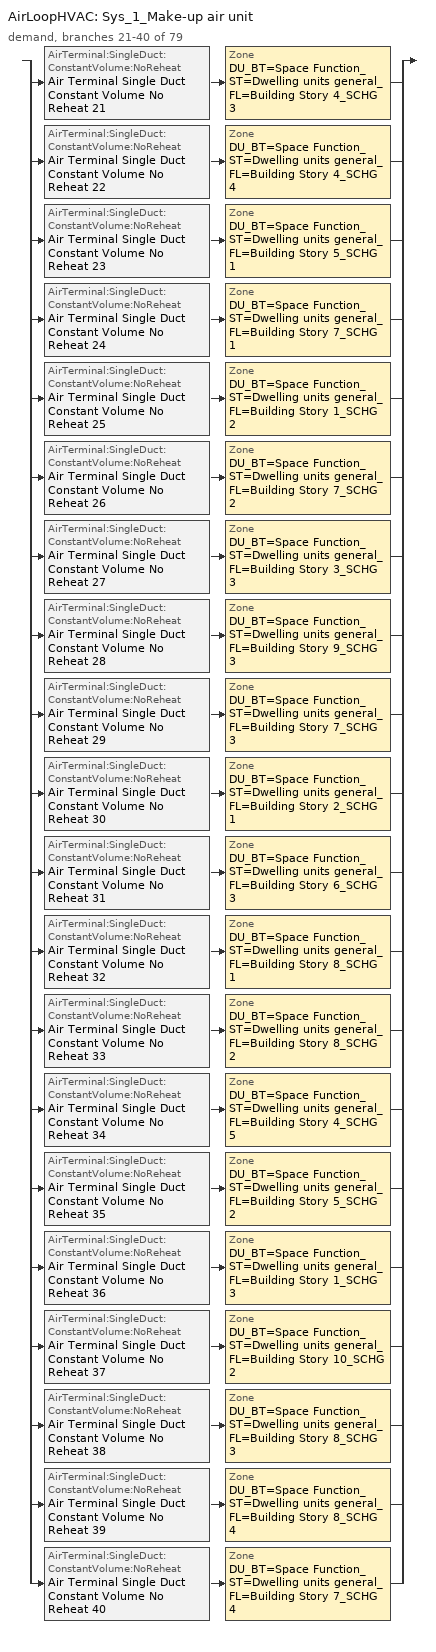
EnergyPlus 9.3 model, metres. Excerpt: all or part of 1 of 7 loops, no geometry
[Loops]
AirLoopHVAC 'Sys_1_Make-up air unit'
 demand, branches 21-40 of 79: split
  | AirTerminal:SingleDuct:ConstantVolume:NoReheat 'Air Terminal Single Duct Constant Volume No Reheat 21' > Zone 'DU_BT=Space Function_ST=Dwelling units general_FL=Building Story 4_SCHG 3'
  | AirTerminal:SingleDuct:ConstantVolume:NoReheat 'Air Terminal Single Duct Constant Volume No Reheat 22' > Zone 'DU_BT=Space Function_ST=Dwelling units general_FL=Building Story 4_SCHG 4'
  | AirTerminal:SingleDuct:ConstantVolume:NoReheat 'Air Terminal Single Duct Constant Volume No Reheat 23' > Zone 'DU_BT=Space Function_ST=Dwelling units general_FL=Building Story 5_SCHG 1'
  | AirTerminal:SingleDuct:ConstantVolume:NoReheat 'Air Terminal Single Duct Constant Volume No Reheat 24' > Zone 'DU_BT=Space Function_ST=Dwelling units general_FL=Building Story 7_SCHG 1'
  | AirTerminal:SingleDuct:ConstantVolume:NoReheat 'Air Terminal Single Duct Constant Volume No Reheat 25' > Zone 'DU_BT=Space Function_ST=Dwelling units general_FL=Building Story 1_SCHG 2'
  | AirTerminal:SingleDuct:ConstantVolume:NoReheat 'Air Terminal Single Duct Constant Volume No Reheat 26' > Zone 'DU_BT=Space Function_ST=Dwelling units general_FL=Building Story 7_SCHG 2'
  | AirTerminal:SingleDuct:ConstantVolume:NoReheat 'Air Terminal Single Duct Constant Volume No Reheat 27' > Zone 'DU_BT=Space Function_ST=Dwelling units general_FL=Building Story 3_SCHG 3'
  | AirTerminal:SingleDuct:ConstantVolume:NoReheat 'Air Terminal Single Duct Constant Volume No Reheat 28' > Zone 'DU_BT=Space Function_ST=Dwelling units general_FL=Building Story 9_SCHG 3'
  | AirTerminal:SingleDuct:ConstantVolume:NoReheat 'Air Terminal Single Duct Constant Volume No Reheat 29' > Zone 'DU_BT=Space Function_ST=Dwelling units general_FL=Building Story 7_SCHG 3'
  | AirTerminal:SingleDuct:ConstantVolume:NoReheat 'Air Terminal Single Duct Constant Volume No Reheat 30' > Zone 'DU_BT=Space Function_ST=Dwelling units general_FL=Building Story 2_SCHG 1'
  | AirTerminal:SingleDuct:ConstantVolume:NoReheat 'Air Terminal Single Duct Constant Volume No Reheat 31' > Zone 'DU_BT=Space Function_ST=Dwelling units general_FL=Building Story 6_SCHG 3'
  | AirTerminal:SingleDuct:ConstantVolume:NoReheat 'Air Terminal Single Duct Constant Volume No Reheat 32' > Zone 'DU_BT=Space Function_ST=Dwelling units general_FL=Building Story 8_SCHG 1'
  | AirTerminal:SingleDuct:ConstantVolume:NoReheat 'Air Terminal Single Duct Constant Volume No Reheat 33' > Zone 'DU_BT=Space Function_ST=Dwelling units general_FL=Building Story 8_SCHG 2'
  | AirTerminal:SingleDuct:ConstantVolume:NoReheat 'Air Terminal Single Duct Constant Volume No Reheat 34' > Zone 'DU_BT=Space Function_ST=Dwelling units general_FL=Building Story 4_SCHG 5'
  | AirTerminal:SingleDuct:ConstantVolume:NoReheat 'Air Terminal Single Duct Constant Volume No Reheat 35' > Zone 'DU_BT=Space Function_ST=Dwelling units general_FL=Building Story 5_SCHG 2'
  | AirTerminal:SingleDuct:ConstantVolume:NoReheat 'Air Terminal Single Duct Constant Volume No Reheat 36' > Zone 'DU_BT=Space Function_ST=Dwelling units general_FL=Building Story 1_SCHG 3'
  | AirTerminal:SingleDuct:ConstantVolume:NoReheat 'Air Terminal Single Duct Constant Volume No Reheat 37' > Zone 'DU_BT=Space Function_ST=Dwelling units general_FL=Building Story 10_SCHG 2'
  | AirTerminal:SingleDuct:ConstantVolume:NoReheat 'Air Terminal Single Duct Constant Volume No Reheat 38' > Zone 'DU_BT=Space Function_ST=Dwelling units general_FL=Building Story 8_SCHG 3'
  | AirTerminal:SingleDuct:ConstantVolume:NoReheat 'Air Terminal Single Duct Constant Volume No Reheat 39' > Zone 'DU_BT=Space Function_ST=Dwelling units general_FL=Building Story 8_SCHG 4'
  | AirTerminal:SingleDuct:ConstantVolume:NoReheat 'Air Terminal Single Duct Constant Volume No Reheat 40' > Zone 'DU_BT=Space Function_ST=Dwelling units general_FL=Building Story 7_SCHG 4'
[ZoneControl:Thermostat]
Name | Zone or ZoneList | Control Type Schedule | Control 1
DU_BT=Space Function_ST=Dwelling units general_FL=Building Story 10_SCHG 2 Thermostat | DU_BT=Space Function_ST=Dwelling units general_FL=Building Story 10_SCHG 2 | DU_BT=Space Function_ST=Dwelling units general_FL=Building Story 10_SCHG 2 Thermostat Schedule | Space Function Dwelling units general Thermostat 195
DU_BT=Space Function_ST=Dwelling units general_FL=Building Story 1_SCHG 2 Thermostat | DU_BT=Space Function_ST=Dwelling units general_FL=Building Story 1_SCHG 2 | DU_BT=Space Function_ST=Dwelling units general_FL=Building Story 1_SCHG 2 Thermostat Schedule | Space Function Dwelling units general Thermostat 183
DU_BT=Space Function_ST=Dwelling units general_FL=Building Story 1_SCHG 3 Thermostat | DU_BT=Space Function_ST=Dwelling units general_FL=Building Story 1_SCHG 3 | DU_BT=Space Function_ST=Dwelling units general_FL=Building Story 1_SCHG 3 Thermostat Schedule | Space Function Dwelling units general Thermostat 194
DU_BT=Space Function_ST=Dwelling units general_FL=Building Story 2_SCHG 1 Thermostat | DU_BT=Space Function_ST=Dwelling units general_FL=Building Story 2_SCHG 1 | DU_BT=Space Function_ST=Dwelling units general_FL=Building Story 2_SCHG 1 Thermostat Schedule | Space Function Dwelling units general Thermostat 188
DU_BT=Space Function_ST=Dwelling units general_FL=Building Story 3_SCHG 3 Thermostat | DU_BT=Space Function_ST=Dwelling units general_FL=Building Story 3_SCHG 3 | DU_BT=Space Function_ST=Dwelling units general_FL=Building Story 3_SCHG 3 Thermostat Schedule | Space Function Dwelling units general Thermostat 185
DU_BT=Space Function_ST=Dwelling units general_FL=Building Story 4_SCHG 3 Thermostat | DU_BT=Space Function_ST=Dwelling units general_FL=Building Story 4_SCHG 3 | DU_BT=Space Function_ST=Dwelling units general_FL=Building Story 4_SCHG 3 Thermostat Schedule | Space Function Dwelling units general Thermostat 179
DU_BT=Space Function_ST=Dwelling units general_FL=Building Story 4_SCHG 4 Thermostat | DU_BT=Space Function_ST=Dwelling units general_FL=Building Story 4_SCHG 4 | DU_BT=Space Function_ST=Dwelling units general_FL=Building Story 4_SCHG 4 Thermostat Schedule | Space Function Dwelling units general Thermostat 180
DU_BT=Space Function_ST=Dwelling units general_FL=Building Story 4_SCHG 5 Thermostat | DU_BT=Space Function_ST=Dwelling units general_FL=Building Story 4_SCHG 5 | DU_BT=Space Function_ST=Dwelling units general_FL=Building Story 4_SCHG 5 Thermostat Schedule | Space Function Dwelling units general Thermostat 192
DU_BT=Space Function_ST=Dwelling units general_FL=Building Story 5_SCHG 1 Thermostat | DU_BT=Space Function_ST=Dwelling units general_FL=Building Story 5_SCHG 1 | DU_BT=Space Function_ST=Dwelling units general_FL=Building Story 5_SCHG 1 Thermostat Schedule | Space Function Dwelling units general Thermostat 181
DU_BT=Space Function_ST=Dwelling units general_FL=Building Story 5_SCHG 2 Thermostat | DU_BT=Space Function_ST=Dwelling units general_FL=Building Story 5_SCHG 2 | DU_BT=Space Function_ST=Dwelling units general_FL=Building Story 5_SCHG 2 Thermostat Schedule | Space Function Dwelling units general Thermostat 193
DU_BT=Space Function_ST=Dwelling units general_FL=Building Story 6_SCHG 3 Thermostat | DU_BT=Space Function_ST=Dwelling units general_FL=Building Story 6_SCHG 3 | DU_BT=Space Function_ST=Dwelling units general_FL=Building Story 6_SCHG 3 Thermostat Schedule | Space Function Dwelling units general Thermostat 189
DU_BT=Space Function_ST=Dwelling units general_FL=Building Story 7_SCHG 1 Thermostat | DU_BT=Space Function_ST=Dwelling units general_FL=Building Story 7_SCHG 1 | DU_BT=Space Function_ST=Dwelling units general_FL=Building Story 7_SCHG 1 Thermostat Schedule | Space Function Dwelling units general Thermostat 182
DU_BT=Space Function_ST=Dwelling units general_FL=Building Story 7_SCHG 2 Thermostat | DU_BT=Space Function_ST=Dwelling units general_FL=Building Story 7_SCHG 2 | DU_BT=Space Function_ST=Dwelling units general_FL=Building Story 7_SCHG 2 Thermostat Schedule | Space Function Dwelling units general Thermostat 184
DU_BT=Space Function_ST=Dwelling units general_FL=Building Story 7_SCHG 3 Thermostat | DU_BT=Space Function_ST=Dwelling units general_FL=Building Story 7_SCHG 3 | DU_BT=Space Function_ST=Dwelling units general_FL=Building Story 7_SCHG 3 Thermostat Schedule | Space Function Dwelling units general Thermostat 187
DU_BT=Space Function_ST=Dwelling units general_FL=Building Story 7_SCHG 4 Thermostat | DU_BT=Space Function_ST=Dwelling units general_FL=Building Story 7_SCHG 4 | DU_BT=Space Function_ST=Dwelling units general_FL=Building Story 7_SCHG 4 Thermostat Schedule | Space Function Dwelling units general Thermostat 198
DU_BT=Space Function_ST=Dwelling units general_FL=Building Story 8_SCHG 1 Thermostat | DU_BT=Space Function_ST=Dwelling units general_FL=Building Story 8_SCHG 1 | DU_BT=Space Function_ST=Dwelling units general_FL=Building Story 8_SCHG 1 Thermostat Schedule | Space Function Dwelling units general Thermostat 190
DU_BT=Space Function_ST=Dwelling units general_FL=Building Story 8_SCHG 2 Thermostat | DU_BT=Space Function_ST=Dwelling units general_FL=Building Story 8_SCHG 2 | DU_BT=Space Function_ST=Dwelling units general_FL=Building Story 8_SCHG 2 Thermostat Schedule | Space Function Dwelling units general Thermostat 191
DU_BT=Space Function_ST=Dwelling units general_FL=Building Story 8_SCHG 3 Thermostat | DU_BT=Space Function_ST=Dwelling units general_FL=Building Story 8_SCHG 3 | DU_BT=Space Function_ST=Dwelling units general_FL=Building Story 8_SCHG 3 Thermostat Schedule | Space Function Dwelling units general Thermostat 196
DU_BT=Space Function_ST=Dwelling units general_FL=Building Story 8_SCHG 4 Thermostat | DU_BT=Space Function_ST=Dwelling units general_FL=Building Story 8_SCHG 4 | DU_BT=Space Function_ST=Dwelling units general_FL=Building Story 8_SCHG 4 Thermostat Schedule | Space Function Dwelling units general Thermostat 197
DU_BT=Space Function_ST=Dwelling units general_FL=Building Story 9_SCHG 3 Thermostat | DU_BT=Space Function_ST=Dwelling units general_FL=Building Story 9_SCHG 3 | DU_BT=Space Function_ST=Dwelling units general_FL=Building Story 9_SCHG 3 Thermostat Schedule | Space Function Dwelling units general Thermostat 186
[ThermostatSetpoint:DualSetpoint] Heating Setpoint Temperature Schedule=NECB-G-Thermostat Setpoint-Heating; Cooling Setpoint Temperature Schedule=NECB-G-Thermostat Setpoint-Cooling
Space Function Dwelling units general Thermostat 195; Space Function Dwelling units general Thermostat 183; Space Function Dwelling units general Thermostat 194; Space Function Dwelling units general Thermostat 188; Space Function Dwelling units general Thermostat 185; Space Function Dwelling units general Thermostat 179; Space Function Dwelling units general Thermostat 180; Space Function Dwelling units general Thermostat 192; Space Function Dwelling units general Thermostat 181; Space Function Dwelling units general Thermostat 193; Space Function Dwelling units general Thermostat 189; Space Function Dwelling units general Thermostat 182; Space Function Dwelling units general Thermostat 184; Space Function Dwelling units general Thermostat 187; Space Function Dwelling units general Thermostat 198; Space Function Dwelling units general Thermostat 190; Space Function Dwelling units general Thermostat 191; Space Function Dwelling units general Thermostat 196; Space Function Dwelling units general Thermostat 197; Space Function Dwelling units general Thermostat 186
[Zone equipment]
DU_BT=Space Function_ST=Dwelling units general_FL=Building Story 10_SCHG 2: DU_BT=Space Function_ST=Dwelling units general_FL=Building Story 10_SCHG 2 PTAC, Zone HVAC Baseboard Convective Water 37, Air Terminal Single Duct Constant Volume No Reheat 37
DU_BT=Space Function_ST=Dwelling units general_FL=Building Story 1_SCHG 2: DU_BT=Space Function_ST=Dwelling units general_FL=Building Story 1_SCHG 2 PTAC, Zone HVAC Baseboard Convective Water 25, Air Terminal Single Duct Constant Volume No Reheat 25
DU_BT=Space Function_ST=Dwelling units general_FL=Building Story 1_SCHG 3: DU_BT=Space Function_ST=Dwelling units general_FL=Building Story 1_SCHG 3 PTAC, Zone HVAC Baseboard Convective Water 36, Air Terminal Single Duct Constant Volume No Reheat 36
DU_BT=Space Function_ST=Dwelling units general_FL=Building Story 2_SCHG 1: DU_BT=Space Function_ST=Dwelling units general_FL=Building Story 2_SCHG 1 PTAC, Zone HVAC Baseboard Convective Water 30, Air Terminal Single Duct Constant Volume No Reheat 30
DU_BT=Space Function_ST=Dwelling units general_FL=Building Story 3_SCHG 3: DU_BT=Space Function_ST=Dwelling units general_FL=Building Story 3_SCHG 3 PTAC, Zone HVAC Baseboard Convective Water 27, Air Terminal Single Duct Constant Volume No Reheat 27
DU_BT=Space Function_ST=Dwelling units general_FL=Building Story 4_SCHG 3: DU_BT=Space Function_ST=Dwelling units general_FL=Building Story 4_SCHG 3 PTAC, Zone HVAC Baseboard Convective Water 21, Air Terminal Single Duct Constant Volume No Reheat 21
DU_BT=Space Function_ST=Dwelling units general_FL=Building Story 4_SCHG 4: DU_BT=Space Function_ST=Dwelling units general_FL=Building Story 4_SCHG 4 PTAC, Zone HVAC Baseboard Convective Water 22, Air Terminal Single Duct Constant Volume No Reheat 22
DU_BT=Space Function_ST=Dwelling units general_FL=Building Story 4_SCHG 5: DU_BT=Space Function_ST=Dwelling units general_FL=Building Story 4_SCHG 5 PTAC, Zone HVAC Baseboard Convective Water 34, Air Terminal Single Duct Constant Volume No Reheat 34
DU_BT=Space Function_ST=Dwelling units general_FL=Building Story 5_SCHG 1: DU_BT=Space Function_ST=Dwelling units general_FL=Building Story 5_SCHG 1 PTAC, Zone HVAC Baseboard Convective Water 23, Air Terminal Single Duct Constant Volume No Reheat 23
DU_BT=Space Function_ST=Dwelling units general_FL=Building Story 5_SCHG 2: DU_BT=Space Function_ST=Dwelling units general_FL=Building Story 5_SCHG 2 PTAC, Zone HVAC Baseboard Convective Water 35, Air Terminal Single Duct Constant Volume No Reheat 35
DU_BT=Space Function_ST=Dwelling units general_FL=Building Story 6_SCHG 3: DU_BT=Space Function_ST=Dwelling units general_FL=Building Story 6_SCHG 3 PTAC, Zone HVAC Baseboard Convective Water 31, Air Terminal Single Duct Constant Volume No Reheat 31
DU_BT=Space Function_ST=Dwelling units general_FL=Building Story 7_SCHG 1: DU_BT=Space Function_ST=Dwelling units general_FL=Building Story 7_SCHG 1 PTAC, Zone HVAC Baseboard Convective Water 24, Air Terminal Single Duct Constant Volume No Reheat 24
DU_BT=Space Function_ST=Dwelling units general_FL=Building Story 7_SCHG 2: DU_BT=Space Function_ST=Dwelling units general_FL=Building Story 7_SCHG 2 PTAC, Zone HVAC Baseboard Convective Water 26, Air Terminal Single Duct Constant Volume No Reheat 26
DU_BT=Space Function_ST=Dwelling units general_FL=Building Story 7_SCHG 3: DU_BT=Space Function_ST=Dwelling units general_FL=Building Story 7_SCHG 3 PTAC, Zone HVAC Baseboard Convective Water 29, Air Terminal Single Duct Constant Volume No Reheat 29
DU_BT=Space Function_ST=Dwelling units general_FL=Building Story 7_SCHG 4: DU_BT=Space Function_ST=Dwelling units general_FL=Building Story 7_SCHG 4 PTAC, Zone HVAC Baseboard Convective Water 40, Air Terminal Single Duct Constant Volume No Reheat 40
DU_BT=Space Function_ST=Dwelling units general_FL=Building Story 8_SCHG 1: DU_BT=Space Function_ST=Dwelling units general_FL=Building Story 8_SCHG 1 PTAC, Zone HVAC Baseboard Convective Water 32, Air Terminal Single Duct Constant Volume No Reheat 32
DU_BT=Space Function_ST=Dwelling units general_FL=Building Story 8_SCHG 2: DU_BT=Space Function_ST=Dwelling units general_FL=Building Story 8_SCHG 2 PTAC, Zone HVAC Baseboard Convective Water 33, Air Terminal Single Duct Constant Volume No Reheat 33
DU_BT=Space Function_ST=Dwelling units general_FL=Building Story 8_SCHG 3: DU_BT=Space Function_ST=Dwelling units general_FL=Building Story 8_SCHG 3 PTAC, Zone HVAC Baseboard Convective Water 38, Air Terminal Single Duct Constant Volume No Reheat 38
DU_BT=Space Function_ST=Dwelling units general_FL=Building Story 8_SCHG 4: DU_BT=Space Function_ST=Dwelling units general_FL=Building Story 8_SCHG 4 PTAC, Zone HVAC Baseboard Convective Water 39, Air Terminal Single Duct Constant Volume No Reheat 39
DU_BT=Space Function_ST=Dwelling units general_FL=Building Story 9_SCHG 3: DU_BT=Space Function_ST=Dwelling units general_FL=Building Story 9_SCHG 3 PTAC, Zone HVAC Baseboard Convective Water 28, Air Terminal Single Duct Constant Volume No Reheat 28
[Sizing:Zone] Zone Cooling Design Supply Air Temperature Input Method=SupplyAirTemperature; Zone Cooling Design Supply Air Temperature {C}=13; Zone Cooling Design Supply Air Temperature Difference {deltaC}=11.11; Zone Heating Design Supply Air Temperature Input Method=SupplyAirTemperature; Zone Heating Design Supply Air Temperature {C}=43; Zone Heating Design Supply Air Temperature Difference {deltaC}=11.11; Zone Cooling Design Supply Air Humidity Ratio {kgWater/kgDryAir}=0.0085; Zone Heating Design Supply Air Humidity Ratio {kgWater/kgDryAir}=0.008; Design Specification Outdoor Air Object=Space Function Dwelling units general Ventilation; Zone Heating Sizing Factor=1.3; Zone Cooling Sizing Factor=1.1; Cooling Design Air Flow Method=DesignDay; Cooling Design Air Flow Rate {m3/s}=0; Cooling Minimum Air Flow per Zone Floor Area {m3/s-m2}=0.000762; Cooling Minimum Air Flow {m3/s}=0; Cooling Minimum Air Flow Fraction=0; Heating Design Air Flow Method=DesignDay; Heating Design Air Flow Rate {m3/s}=0; Heating Maximum Air Flow per Zone Floor Area {m3/s-m2}=0.002032; Heating Maximum Air Flow {m3/s}=0.141576; Heating Maximum Air Flow Fraction=0.3; Account for Dedicated Outdoor Air System=No
DU_BT=Space Function_ST=Dwelling units general_FL=Building Story 10_SCHG 2; DU_BT=Space Function_ST=Dwelling units general_FL=Building Story 1_SCHG 2; DU_BT=Space Function_ST=Dwelling units general_FL=Building Story 1_SCHG 3; DU_BT=Space Function_ST=Dwelling units general_FL=Building Story 2_SCHG 1; DU_BT=Space Function_ST=Dwelling units general_FL=Building Story 3_SCHG 3; DU_BT=Space Function_ST=Dwelling units general_FL=Building Story 4_SCHG 3; DU_BT=Space Function_ST=Dwelling units general_FL=Building Story 4_SCHG 4; DU_BT=Space Function_ST=Dwelling units general_FL=Building Story 4_SCHG 5; DU_BT=Space Function_ST=Dwelling units general_FL=Building Story 5_SCHG 1; DU_BT=Space Function_ST=Dwelling units general_FL=Building Story 5_SCHG 2; DU_BT=Space Function_ST=Dwelling units general_FL=Building Story 6_SCHG 3; DU_BT=Space Function_ST=Dwelling units general_FL=Building Story 7_SCHG 1; DU_BT=Space Function_ST=Dwelling units general_FL=Building Story 7_SCHG 2; DU_BT=Space Function_ST=Dwelling units general_FL=Building Story 7_SCHG 3; DU_BT=Space Function_ST=Dwelling units general_FL=Building Story 7_SCHG 4; DU_BT=Space Function_ST=Dwelling units general_FL=Building Story 8_SCHG 1; DU_BT=Space Function_ST=Dwelling units general_FL=Building Story 8_SCHG 2; DU_BT=Space Function_ST=Dwelling units general_FL=Building Story 8_SCHG 3; DU_BT=Space Function_ST=Dwelling units general_FL=Building Story 8_SCHG 4; DU_BT=Space Function_ST=Dwelling units general_FL=Building Story 9_SCHG 3
[DesignSpecification:OutdoorAir]
Space Function Dwelling units general Ventilation: Outdoor Air Method=Sum; Outdoor Air Flow per Person {m3/s-person}=0.00235974; Outdoor Air Flow per Zone Floor Area {m3/s-m2}=0.0003048; Outdoor Air Flow per Zone {m3/s}=0; Outdoor Air Flow Air Changes per Hour {1/hr}=0
[ZoneHVAC:PackagedTerminalAirConditioner] Availability Schedule=Always On Discrete; Cooling Supply Air Flow Rate {m3/s}=Autosize; Heating Supply Air Flow Rate {m3/s}=Autosize; No Load Supply Air Flow Rate {m3/s}=Autosize; Cooling Outdoor Air Flow Rate {m3/s}=1e-05; Heating Outdoor Air Flow Rate {m3/s}=1e-05; No Load Outdoor Air Flow Rate {m3/s}=1e-05; Fan Placement=DrawThrough
Name | Supply Air Fan | Heating Coil | Cooling Coil
DU_BT=Space Function_ST=Dwelling units general_FL=Building Story 10_SCHG 2 PTAC | Fan Constant Volume 38 | Coil Heating Electric 37 | Coil Cooling DX Single Speed 38 6kBtu/hr 11.0EER
DU_BT=Space Function_ST=Dwelling units general_FL=Building Story 1_SCHG 2 PTAC | Fan Constant Volume 26 | Coil Heating Electric 25 | Coil Cooling DX Single Speed 26 3kBtu/hr 11.0EER
DU_BT=Space Function_ST=Dwelling units general_FL=Building Story 1_SCHG 3 PTAC | Fan Constant Volume 37 | Coil Heating Electric 36 | Coil Cooling DX Single Speed 37 5kBtu/hr 11.0EER
DU_BT=Space Function_ST=Dwelling units general_FL=Building Story 2_SCHG 1 PTAC | Fan Constant Volume 31 | Coil Heating Electric 30 | Coil Cooling DX Single Speed 31 5kBtu/hr 11.0EER
DU_BT=Space Function_ST=Dwelling units general_FL=Building Story 3_SCHG 3 PTAC | Fan Constant Volume 28 | Coil Heating Electric 27 | Coil Cooling DX Single Speed 28 5kBtu/hr 11.0EER
DU_BT=Space Function_ST=Dwelling units general_FL=Building Story 4_SCHG 3 PTAC | Fan Constant Volume 22 | Coil Heating Electric 21 | Coil Cooling DX Single Speed 22 5kBtu/hr 11.0EER
DU_BT=Space Function_ST=Dwelling units general_FL=Building Story 4_SCHG 4 PTAC | Fan Constant Volume 23 | Coil Heating Electric 22 | Coil Cooling DX Single Speed 23 6kBtu/hr 11.0EER
DU_BT=Space Function_ST=Dwelling units general_FL=Building Story 4_SCHG 5 PTAC | Fan Constant Volume 35 | Coil Heating Electric 34 | Coil Cooling DX Single Speed 35 4kBtu/hr 11.0EER
DU_BT=Space Function_ST=Dwelling units general_FL=Building Story 5_SCHG 1 PTAC | Fan Constant Volume 24 | Coil Heating Electric 23 | Coil Cooling DX Single Speed 24 5kBtu/hr 11.0EER
DU_BT=Space Function_ST=Dwelling units general_FL=Building Story 5_SCHG 2 PTAC | Fan Constant Volume 36 | Coil Heating Electric 35 | Coil Cooling DX Single Speed 36 5kBtu/hr 11.0EER
DU_BT=Space Function_ST=Dwelling units general_FL=Building Story 6_SCHG 3 PTAC | Fan Constant Volume 32 | Coil Heating Electric 31 | Coil Cooling DX Single Speed 32 5kBtu/hr 11.0EER
DU_BT=Space Function_ST=Dwelling units general_FL=Building Story 7_SCHG 1 PTAC | Fan Constant Volume 25 | Coil Heating Electric 24 | Coil Cooling DX Single Speed 25 4kBtu/hr 11.0EER
DU_BT=Space Function_ST=Dwelling units general_FL=Building Story 7_SCHG 2 PTAC | Fan Constant Volume 27 | Coil Heating Electric 26 | Coil Cooling DX Single Speed 27 6kBtu/hr 11.0EER
DU_BT=Space Function_ST=Dwelling units general_FL=Building Story 7_SCHG 3 PTAC | Fan Constant Volume 30 | Coil Heating Electric 29 | Coil Cooling DX Single Speed 30 5kBtu/hr 11.0EER
DU_BT=Space Function_ST=Dwelling units general_FL=Building Story 7_SCHG 4 PTAC | Fan Constant Volume 41 | Coil Heating Electric 40 | Coil Cooling DX Single Speed 41 5kBtu/hr 11.0EER
DU_BT=Space Function_ST=Dwelling units general_FL=Building Story 8_SCHG 1 PTAC | Fan Constant Volume 33 | Coil Heating Electric 32 | Coil Cooling DX Single Speed 33 5kBtu/hr 11.0EER
DU_BT=Space Function_ST=Dwelling units general_FL=Building Story 8_SCHG 2 PTAC | Fan Constant Volume 34 | Coil Heating Electric 33 | Coil Cooling DX Single Speed 34 4kBtu/hr 11.0EER
DU_BT=Space Function_ST=Dwelling units general_FL=Building Story 8_SCHG 3 PTAC | Fan Constant Volume 39 | Coil Heating Electric 38 | Coil Cooling DX Single Speed 39 5kBtu/hr 11.0EER
DU_BT=Space Function_ST=Dwelling units general_FL=Building Story 8_SCHG 4 PTAC | Fan Constant Volume 40 | Coil Heating Electric 39 | Coil Cooling DX Single Speed 40 6kBtu/hr 11.0EER
DU_BT=Space Function_ST=Dwelling units general_FL=Building Story 9_SCHG 3 PTAC | Fan Constant Volume 29 | Coil Heating Electric 28 | Coil Cooling DX Single Speed 29 5kBtu/hr 11.0EER
[Fan:ConstantVolume] Availability Schedule=Always On Discrete; Fan Total Efficiency=0.39975; Pressure Rise {Pa}=640; Maximum Flow Rate {m3/s}=AutoSize; Motor Efficiency=0.615; Motor In Airstream Fraction=1
Fan Constant Volume 38; Fan Constant Volume 26; Fan Constant Volume 37; Fan Constant Volume 31; Fan Constant Volume 28; Fan Constant Volume 22; Fan Constant Volume 23; Fan Constant Volume 35; Fan Constant Volume 24; Fan Constant Volume 36; Fan Constant Volume 32; Fan Constant Volume 25; Fan Constant Volume 27; Fan Constant Volume 30; Fan Constant Volume 41; Fan Constant Volume 33; Fan Constant Volume 34; Fan Constant Volume 39; Fan Constant Volume 40; Fan Constant Volume 29
[Coil:Heating:Electric] Availability Schedule=ON_OFF_ALWAYS_OFF; Efficiency=1; Nominal Capacity {W}=Autosize
Coil Heating Electric 37; Coil Heating Electric 25; Coil Heating Electric 36; Coil Heating Electric 30; Coil Heating Electric 27; Coil Heating Electric 21; Coil Heating Electric 22; Coil Heating Electric 34; Coil Heating Electric 23; Coil Heating Electric 35; Coil Heating Electric 31; Coil Heating Electric 24; Coil Heating Electric 26; Coil Heating Electric 29; Coil Heating Electric 40; Coil Heating Electric 32; Coil Heating Electric 33; Coil Heating Electric 38; Coil Heating Electric 39; Coil Heating Electric 28
[Coil:Cooling:DX:SingleSpeed] Availability Schedule=Always On Discrete; Gross Rated Total Cooling Capacity {W}=Autosize; Gross Rated Sensible Heat Ratio=Autosize; Gross Rated Cooling COP {W/W}=3.80183; Rated Air Flow Rate {m3/s}=Autosize; Rated Evaporator Fan Power Per Volume Flow Rate {W/(m3/s)}=773.3; Total Cooling Capacity Function of Temperature Curve=DXCOOL-NECB2011-REF-CAPFT; Total Cooling Capacity Function of Flow Fraction Curve=DXCOOL-NECB2011-REF-CAPFFLOW; Energy Input Ratio Function of Temperature Curve=DXCOOL-NECB2011-REF-COOLEIRFT; Energy Input Ratio Function of Flow Fraction Curve=DXCOOL-NECB2011-REF-COOLEIRFFLOW; Part Load Fraction Correlation Curve=DXCOOL-NECB2011-REF-COOLPLFFPLR; Minimum Outdoor Dry-Bulb Temperature for Compressor Operation {C}=-25; Condenser Type=AirCooled; Evaporative Condenser Effectiveness=0; Evaporative Condenser Air Flow Rate {m3/s}=Autosize; Evaporative Condenser Pump Rated Power Consumption {W}=Autosize; Crankcase Heater Capacity {W}=0; Maximum Outdoor Dry-Bulb Temperature for Crankcase Heater Operation {C}=0; Basin Heater Capacity {W/K}=0; Basin Heater Setpoint Temperature {C}=10
Coil Cooling DX Single Speed 38 6kBtu/hr 11.0EER; Coil Cooling DX Single Speed 26 3kBtu/hr 11.0EER; Coil Cooling DX Single Speed 37 5kBtu/hr 11.0EER; Coil Cooling DX Single Speed 31 5kBtu/hr 11.0EER; Coil Cooling DX Single Speed 28 5kBtu/hr 11.0EER; Coil Cooling DX Single Speed 22 5kBtu/hr 11.0EER; Coil Cooling DX Single Speed 23 6kBtu/hr 11.0EER; Coil Cooling DX Single Speed 35 4kBtu/hr 11.0EER; Coil Cooling DX Single Speed 24 5kBtu/hr 11.0EER; Coil Cooling DX Single Speed 36 5kBtu/hr 11.0EER; Coil Cooling DX Single Speed 32 5kBtu/hr 11.0EER; Coil Cooling DX Single Speed 25 4kBtu/hr 11.0EER; Coil Cooling DX Single Speed 27 6kBtu/hr 11.0EER; Coil Cooling DX Single Speed 30 5kBtu/hr 11.0EER; Coil Cooling DX Single Speed 41 5kBtu/hr 11.0EER; Coil Cooling DX Single Speed 33 5kBtu/hr 11.0EER; Coil Cooling DX Single Speed 34 4kBtu/hr 11.0EER; Coil Cooling DX Single Speed 39 5kBtu/hr 11.0EER; Coil Cooling DX Single Speed 40 6kBtu/hr 11.0EER; Coil Cooling DX Single Speed 29 5kBtu/hr 11.0EER
[AirTerminal:SingleDuct:ConstantVolume:NoReheat] Availability Schedule=Always On Discrete; Maximum Air Flow Rate {m3/s}=AutoSize
Air Terminal Single Duct Constant Volume No Reheat 37; Air Terminal Single Duct Constant Volume No Reheat 25; Air Terminal Single Duct Constant Volume No Reheat 36; Air Terminal Single Duct Constant Volume No Reheat 30; Air Terminal Single Duct Constant Volume No Reheat 27; Air Terminal Single Duct Constant Volume No Reheat 21; Air Terminal Single Duct Constant Volume No Reheat 22; Air Terminal Single Duct Constant Volume No Reheat 34; Air Terminal Single Duct Constant Volume No Reheat 23; Air Terminal Single Duct Constant Volume No Reheat 35; Air Terminal Single Duct Constant Volume No Reheat 31; Air Terminal Single Duct Constant Volume No Reheat 24; Air Terminal Single Duct Constant Volume No Reheat 26; Air Terminal Single Duct Constant Volume No Reheat 29; Air Terminal Single Duct Constant Volume No Reheat 40; Air Terminal Single Duct Constant Volume No Reheat 32; Air Terminal Single Duct Constant Volume No Reheat 33; Air Terminal Single Duct Constant Volume No Reheat 38; Air Terminal Single Duct Constant Volume No Reheat 39; Air Terminal Single Duct Constant Volume No Reheat 28
[Schedule:Compact]
DU_BT=Space Function_ST=Dwelling units general_FL=Building Story 10_SCHG 2 Thermostat Schedule; DU_BT=Space Function_ST=Dwelling units general_FL=Building Story 1_SCHG 2 Thermostat Schedule; DU_BT=Space Function_ST=Dwelling units general_FL=Building Story 1_SCHG 3 Thermostat Schedule; DU_BT=Space Function_ST=Dwelling units general_FL=Building Story 2_SCHG 1 Thermostat Schedule; DU_BT=Space Function_ST=Dwelling units general_FL=Building Story 3_SCHG 3 Thermostat Schedule; DU_BT=Space Function_ST=Dwelling units general_FL=Building Story 4_SCHG 3 Thermostat Schedule; DU_BT=Space Function_ST=Dwelling units general_FL=Building Story 4_SCHG 4 Thermostat Schedule; DU_BT=Space Function_ST=Dwelling units general_FL=Building Story 4_SCHG 5 Thermostat Schedule; DU_BT=Space Function_ST=Dwelling units general_FL=Building Story 5_SCHG 1 Thermostat Schedule; DU_BT=Space Function_ST=Dwelling units general_FL=Building Story 5_SCHG 2 Thermostat Schedule; DU_BT=Space Function_ST=Dwelling units general_FL=Building Story 6_SCHG 3 Thermostat Schedule; DU_BT=Space Function_ST=Dwelling units general_FL=Building Story 7_SCHG 1 Thermostat Schedule; DU_BT=Space Function_ST=Dwelling units general_FL=Building Story 7_SCHG 2 Thermostat Schedule; DU_BT=Space Function_ST=Dwelling units general_FL=Building Story 7_SCHG 3 Thermostat Schedule; DU_BT=Space Function_ST=Dwelling units general_FL=Building Story 7_SCHG 4 Thermostat Schedule; DU_BT=Space Function_ST=Dwelling units general_FL=Building Story 8_SCHG 1 Thermostat Schedule; DU_BT=Space Function_ST=Dwelling units general_FL=Building Story 8_SCHG 2 Thermostat Schedule; DU_BT=Space Function_ST=Dwelling units general_FL=Building Story 8_SCHG 3 Thermostat Schedule; DU_BT=Space Function_ST=Dwelling units general_FL=Building Story 8_SCHG 4 Thermostat Schedule; DU_BT=Space Function_ST=Dwelling units general_FL=Building Story 9_SCHG 3 Thermostat Schedule: Through: 12/31, For: AllDays, Until: 24:00, 4
[Schedule:Day:Interval]
NECB-G-Thermostat Setpoint-Heating Sun|Hol Day; NECB-G-Thermostat Setpoint-Heating Default|Wkdy Day; NECB-G-Thermostat Setpoint-Heating Sat Day; NECB-G-Thermostat Setpoint-Heating Default: No, 01:00, 22, 07:00, 18, 08:00, 20, 24:00, 22
NECB-G-Thermostat Setpoint-Cooling Sun|Hol Day; NECB-G-Thermostat Setpoint-Cooling Default|Wkdy Day; NECB-G-Thermostat Setpoint-Cooling Sat Day; NECB-G-Thermostat Setpoint-Cooling Default: No, 24:00, 24
sunON_OFF_ALWAYS_OFF 1; wkdON_OFF_ALWAYS_OFF 1; satON_OFF_ALWAYS_OFF 1; Schedule Day 3: No, 01:00, 0, 02:00, 0, 03:00, 0, 04:00, 0, 05:00, 0, 06:00, 0, 07:00, 0, 08:00, 0, 09:00, 0, 10:00, 0, 11:00, 0, 12:00, 0, 13:00, 0, 14:00, 0, 15:00, 0, 16:00, 0, 17:00, 0, 18:00, 0, 19:00, 0, 20:00, 0, 21:00, 0, 22:00, 0, 23:00, 0, 24:00, 0
[Schedule:Week:Daily]
NECB-G-Thermostat Setpoint-Heating Week Rule - Jan1-Dec31: NECB-G-Thermostat Setpoint-Heating Sun|Hol Day, NECB-G-Thermostat Setpoint-Heating Default|Wkdy Day, NECB-G-Thermostat Setpoint-Heating Default|Wkdy Day, NECB-G-Thermostat Setpoint-Heating Default|Wkdy Day, NECB-G-Thermostat Setpoint-Heating Default|Wkdy Day, NECB-G-Thermostat Setpoint-Heating Default|Wkdy Day, NECB-G-Thermostat Setpoint-Heating Sat Day, NECB-G-Thermostat Setpoint-Heating Default, NECB-G-Thermostat Setpoint-Heating Default, NECB-G-Thermostat Setpoint-Heating Default, NECB-G-Thermostat Setpoint-Heating Default, NECB-G-Thermostat Setpoint-Heating Default
NECB-G-Thermostat Setpoint-Cooling Week Rule - Jan1-Dec31: NECB-G-Thermostat Setpoint-Cooling Sun|Hol Day, NECB-G-Thermostat Setpoint-Cooling Default|Wkdy Day, NECB-G-Thermostat Setpoint-Cooling Default|Wkdy Day, NECB-G-Thermostat Setpoint-Cooling Default|Wkdy Day, NECB-G-Thermostat Setpoint-Cooling Default|Wkdy Day, NECB-G-Thermostat Setpoint-Cooling Default|Wkdy Day, NECB-G-Thermostat Setpoint-Cooling Sat Day, NECB-G-Thermostat Setpoint-Cooling Default, NECB-G-Thermostat Setpoint-Cooling Default, NECB-G-Thermostat Setpoint-Cooling Default, NECB-G-Thermostat Setpoint-Cooling Default, NECB-G-Thermostat Setpoint-Cooling Default
ON_OFF_ALWAYS_OFF Week Rule - Jan1-Dec31: sunON_OFF_ALWAYS_OFF 1, wkdON_OFF_ALWAYS_OFF 1, wkdON_OFF_ALWAYS_OFF 1, wkdON_OFF_ALWAYS_OFF 1, wkdON_OFF_ALWAYS_OFF 1, wkdON_OFF_ALWAYS_OFF 1, satON_OFF_ALWAYS_OFF 1, Schedule Day 3, Schedule Day 3, Schedule Day 3, Schedule Day 3, Schedule Day 3
[Schedule:Year]
NECB-G-Thermostat Setpoint-Heating: NECB-G-Thermostat Setpoint-Heating Week Rule - Jan1-Dec31, 1, 1, 12, 31
NECB-G-Thermostat Setpoint-Cooling: NECB-G-Thermostat Setpoint-Cooling Week Rule - Jan1-Dec31, 1, 1, 12, 31
ON_OFF_ALWAYS_OFF: ON_OFF_ALWAYS_OFF Week Rule - Jan1-Dec31, 1, 1, 12, 31
[Schedule:Constant]
Always On Discrete: Hourly Value=1
[Curve:Biquadratic] Minimum Value of x {BasedOnField A2}=13; Maximum Value of x {BasedOnField A2}=24; Minimum Value of y {BasedOnField A3}=24; Maximum Value of y {BasedOnField A3}=46
Name | Coefficient1 Constant | Coefficient2 x | Coefficient3 x**2 | Coefficient4 y | Coefficient5 y**2 | Coefficient6 x*y
DXCOOL-NECB2011-REF-CAPFT | 0.867905 | 0.0142459 | 0.00055436 | -0.0075575 | 3.3e-05 | -0.0001918
DXCOOL-NECB2011-REF-COOLEIRFT | 0.114171 | 0.0281822 | -0.0004199 | 0.0214108 | 0.000161028 | -0.000679104
[Curve:Quadratic] Minimum Value of x {BasedOnField A2}=0.5; Maximum Value of x {BasedOnField A2}=1.5
Name | Coefficient1 Constant | Coefficient2 x | Coefficient3 x**2
DXCOOL-NECB2011-REF-CAPFFLOW | 0.8 | 0.2 | 0
DXCOOL-NECB2011-REF-COOLEIRFFLOW | 1.1552 | -0.1808 | 0.0256
[Curve:Cubic]
DXCOOL-NECB2011-REF-COOLPLFFPLR: Coefficient1 Constant=0.0277; Coefficient2 x=4.9151; Coefficient3 x**2=-8.184; Coefficient4 x**3=4.2702; Minimum Value of x {BasedOnField A2}=0.7; Maximum Value of x {BasedOnField A2}=1
